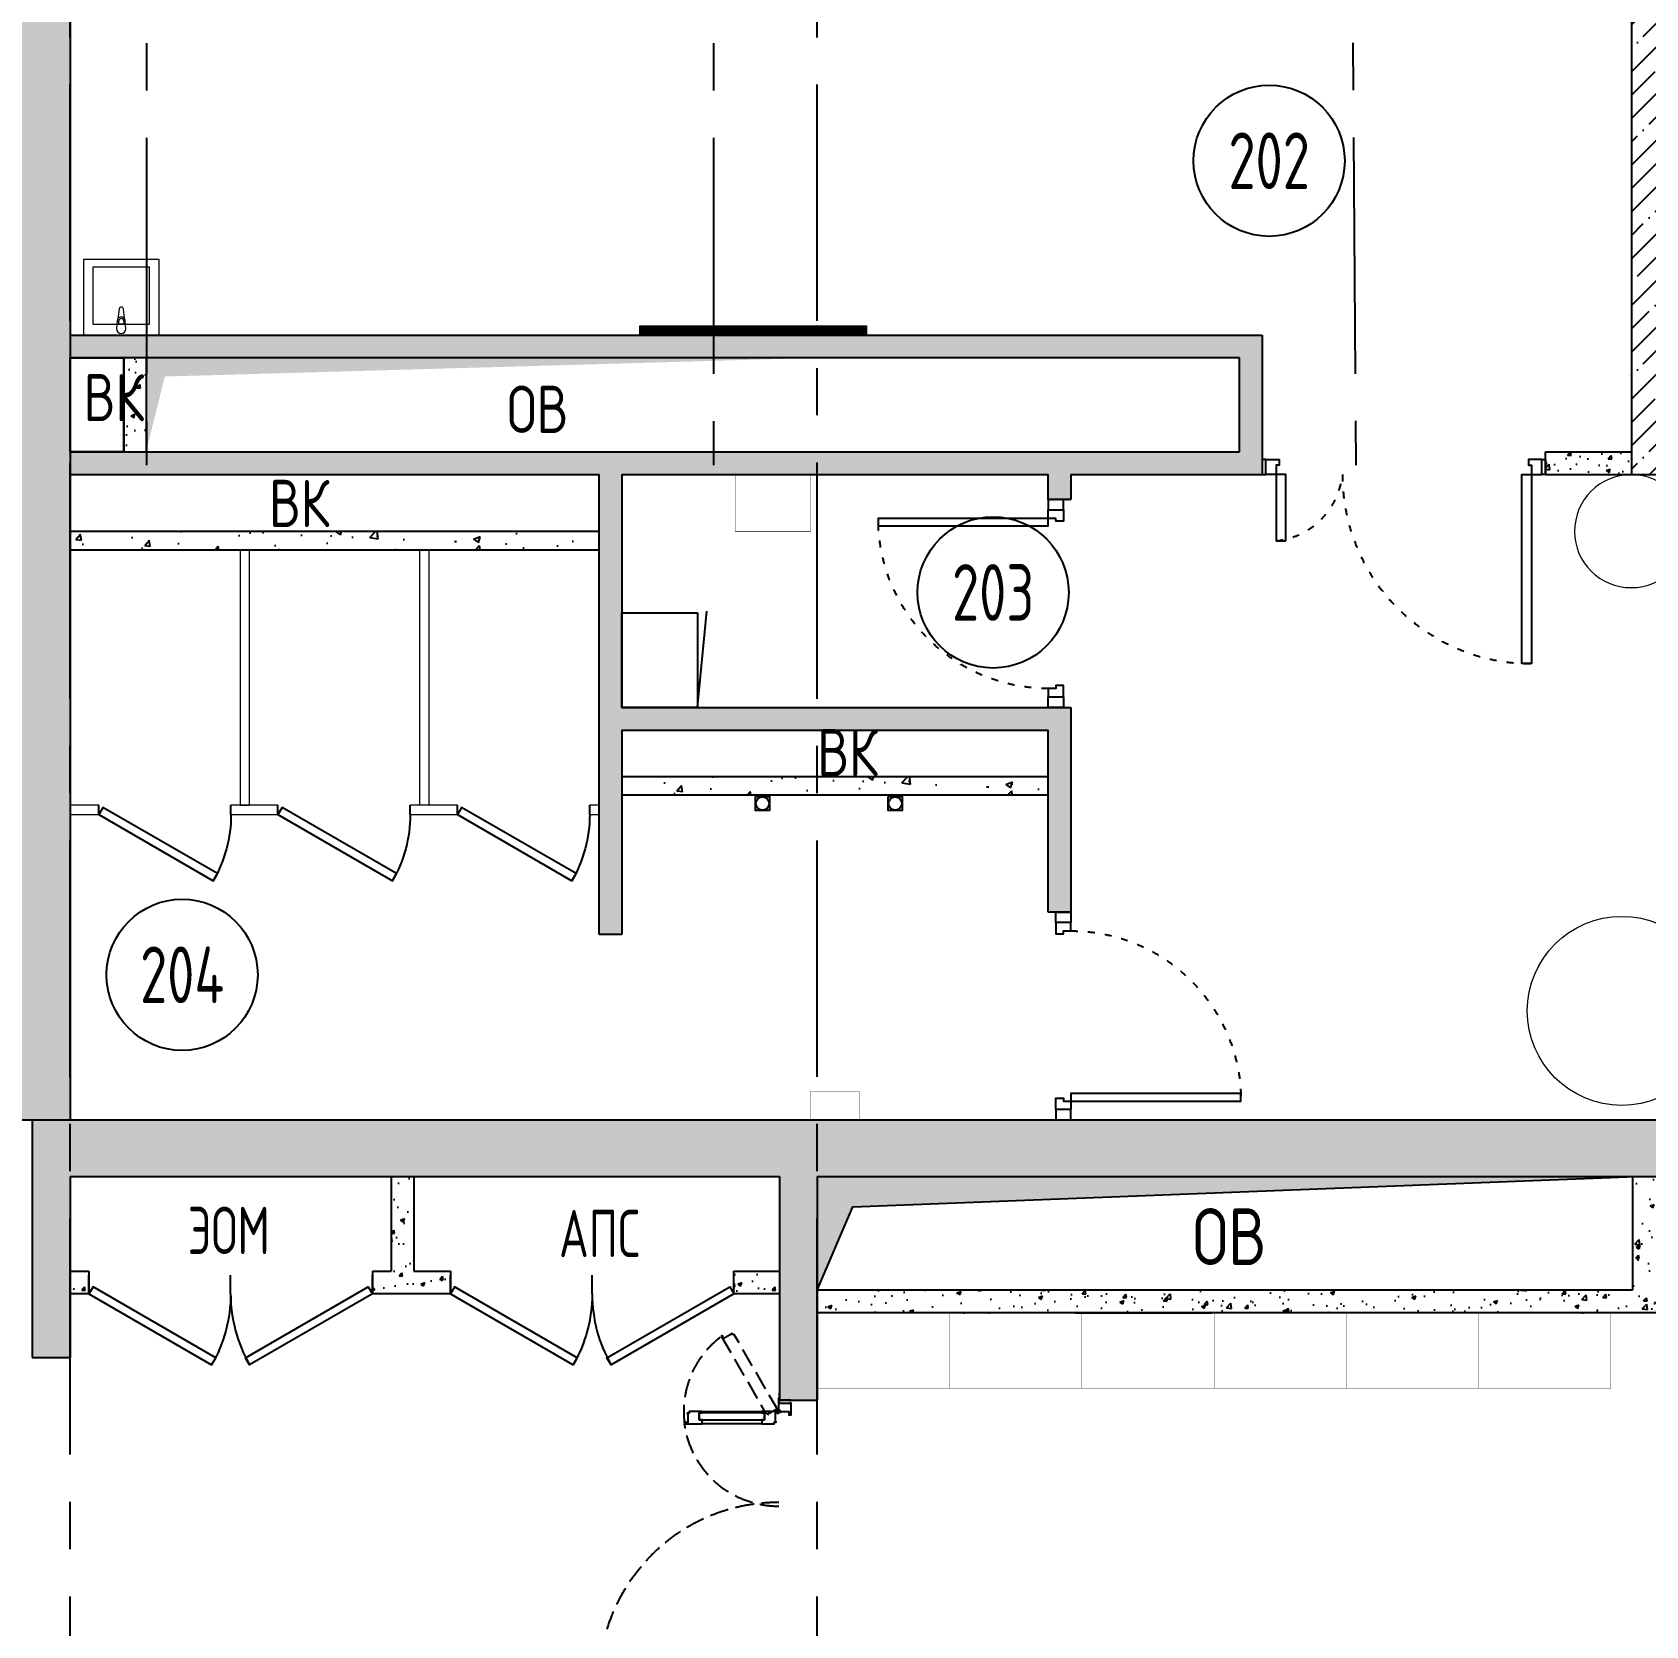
# Model space of a CAD drawing. Header units: millimetres. Extents: x -9318 to 9016603, y 0 to 838141.
# Drawn here: x 80797 to 89337, y 288896 to 297329 of the extents above; entities that cross this region are included whole.
import ezdxf
from ezdxf import colors
from ezdxf.entities.mleader import LeaderData, LeaderLine
from ezdxf.enums import TextEntityAlignment as Align
from ezdxf.math import Vec2, Vec3

# ---------------------------------------------------------------- set-up
doc = ezdxf.new("R2010")
doc.units = ezdxf.units.MM
for name, pattern in [('ACAD_ISO03W100', [30, 12, -18]), ('CENTER', [2, 1.25, -0.25, 0.25, -0.25]), ('ГОСТ 2.303 4', [7, 5, -2, 0])]:
    doc.linetypes.add(name, pattern=pattern)
for name, color, linetype, lineweight in [('АР_Номер помещения', 1, 'Continuous', 25), ('Сан.техника', 151, 'Continuous', 9), ('ТХ_мебель передв', 250, 'Continuous', 13)]:
    doc.layers.add(name, color=color, linetype=linetype, lineweight=lineweight)
doc.layers.add('ТХ_дозаторы', color=7, linetype='Continuous')
doc.layers.add('ТХ_обор_бытовое', color=14, linetype='Continuous')
doc.styles.add('ICOCPEUR', font='isocpeur.ttf')
doc.styles.add('ISOCPEUR', font='isocpeur.ttf', dxfattribs={"width": 0.7})
doc.linetypes.add('Ground1', pattern='A,12,[130,ltypeshp.shx,S=3,R=-150,X=0,Y=-2.598],3,[130,ltypeshp.shx,S=3,R=-150,X=0,Y=-2.598],3,[130,ltypeshp.shx,S=3,R=-150,X=0,Y=-2.598],0', length=18)
doc.linetypes.add('Ground2', pattern='A,12,[130,ltypeshp.shx,S=3,R=-210,X=0,Y=-2.598],3,[130,ltypeshp.shx,S=3,R=-210,X=0,Y=-2.598],3,[130,ltypeshp.shx,S=3,R=-210,X=0,Y=-2.598],0', length=18)
pattern_1 = [(50, (140697.8, 216407.27), (215.17805, -18.82564), [22.5, -247.5]), (355, (140697.8, 216407.27), (-41.6254, 225.65764), [18, -198]), (100.45144, (140715.72, 216405.7), (173.55265, 206.832), [19.12206, -210.34263]), (46.1842, (140697.8, 216467.27), (320.1724, -49.6558), [33.75, -371.25]), (96.63564, (140724.47, 216463.14), (280.3986, 292.2356), [28.6831, -315.5141]), (351.18416, (140697.8, 216467.27), (280.3986, 292.2356), [27, -297]), (21, (140727.8, 216452.27), (179.0721, -120.78567), [22.5, -247.5]), (326, (140727.8, 216452.27), (72.9946, 217.545), [18, -198]), (71.45144, (140742.72, 216442.2), (252.0667, 96.75935), [19.12206, -210.34263]), (37.5, (140697.79, 216407.274), (3.647957, 99.868156), [0, -195.6, 0, -201, 0, -198.75]), (7.5, (140697.79, 216407.27), (78.92086, 118.32351), [0, -114.6, 0, -191.1, 0, -75.75]), (327.5, (140630.89, 216407.274), (160.14673, -6.76646), [0, -75, 0, -234, 0, -310.5]), (317.5, (140600.9, 216407.27), (174.95585, 30.0315), [0, -97.5, 0, -155.4, 0, -220.5])]

# ---------------------------------------------------------------- blocks, each defined once
blk = doc.blocks.new('*U954')
at = {"color": 8}
for p, q in [((-700, 0), (-700, 50)), ((0, 0), (0, 50))]:
    blk.add_line(p, q, dxfattribs=at)
blk.add_lwpolyline([(0, 0), (-606.2, -350), (-628.1, -312.1), (-21.9, 37.9)], close=True, dxfattribs=at)
blk.add_arc((0, 0), 700, 180, 210, dxfattribs=at)
blk = doc.blocks.new('*U955')
at = {"color": 8}
for p, q in [((-700, 0), (-700, 50)), ((0, 0), (0, 50))]:
    blk.add_line(p, q, dxfattribs=at)
blk.add_lwpolyline([(0, 0), (-606.2, -350), (-628.1, -312.1), (-21.9, 37.9)], close=True, dxfattribs=at)
blk.add_arc((0, 0), 700, 180, 210, dxfattribs=at)
blk = doc.blocks.new('*U944')
at = {"color": 8}
for p, q in [((-700, 0), (-700, 50)), ((0, 0), (0, 50))]:
    blk.add_line(p, q, dxfattribs=at)
blk.add_lwpolyline([(0, 0), (-606.2, -350), (-628.1, -312.1), (-21.9, 37.9)], close=True, dxfattribs=at)
blk.add_arc((0, 0), 700, 180, 210, dxfattribs=at)
blk = doc.blocks.new('*U945')
at = {"color": 8}
for points in [[(-55, -80), (-55, 0), (-115, 0), (-115, -40), (-100, -40), (-100, -80), (-55, -80)], [(0, 0), (0, -80), (-55, -80), (-55, 0), (0, 0)], [(-1100, 0), (-1100, -80), (-1045, -80), (-1045, 0), (-1100, 0)], [(-1045, -80), (-1045, 0), (-985, 0), (-985, -40), (-1000, -40), (-1000, -80), (-1045, -80)]]:
    blk.add_lwpolyline(points, dxfattribs=at)
blk.add_lwpolyline([(-100, -80), (-100, -980), (-140, -980), (-140, -80)], close=True, dxfattribs=at)
at = {"color": 8, "linetype": 'ACAD_ISO03W100', "ltscale": 3}
blk.add_arc((-100, -80), 900, 180, 270, dxfattribs=at)
blk = doc.blocks.new('*U946')
at = {"color": 8}
blk.add_lwpolyline([(100, 80), (100, 980), (140, 980), (140, 80)], close=True, dxfattribs=at)
for points in [[(0, 0), (0, 80), (55, 80), (55, 0), (0, 0)], [(55, 80), (55, 0), (115, 0), (115, 40), (100, 40), (100, 80), (55, 80)], [(1045, 80), (1045, 0), (985, 0), (985, 40), (1000, 40), (1000, 80), (1045, 80)], [(1100, 0), (1100, 80), (1045, 80), (1045, 0), (1100, 0)]]:
    blk.add_lwpolyline(points, dxfattribs=at)
at = {"color": 8, "linetype": 'ACAD_ISO03W100', "ltscale": 3}
blk.add_arc((100, 80), 900, 0, 90, dxfattribs=at)
blk = doc.blocks.new('Полуторная_на лестницу')
at = {"color": 8}
for points in [[(75, 80), (75, 1080), (124.9, 1080), (124.9, 80)], [(1375.1, 430), (1375.1, 80), (1425, 80), (1425, 430)]]:
    blk.add_lwpolyline(points, close=True, dxfattribs=at)
for points in [[(0, 0), (0, 80), (20, 80), (20, 0), (0, 0)], [(20, 80), (20, 0), (90, 0), (90, 30), (75, 30), (75, 80), (20, 80)], [(1480, 80), (1480, 0), (1410, 0), (1410, 30), (1425, 30), (1425, 80), (1480, 80)], [(1500, 0), (1500, 80), (1480, 80), (1480, 0), (1500, 0)]]:
    blk.add_lwpolyline(points, dxfattribs=at)
at = {"color": 8, "linetype": 'ACAD_ISO03W100', "ltscale": 3}
for centre, radius, start, end in [((75, 80), 1000, 0, 90), ((1465.4, 39.6), 392.5, 95.90754, 174.09246)]:
    blk.add_arc(centre, radius, start, end, dxfattribs=at)
blk = doc.blocks.new('_DotSmall')
at = {"color": 8, "linetype": 'ByBlock', "const_width": 0.5}
blk.add_lwpolyline([(-0.0625, 0, 1), (0.0625, 0, 1)], format="xyb", close=True, dxfattribs=at)
blk = doc.blocks.new('*U1163')
at = {"layer": 'АР_Номер помещения', "color": 8}
blk.add_circle((-13358.7, 4927.5), 400, dxfattribs=at)
at = {"color": 8, "style": 'ISOCPEUR', "width": 0.7, "flags": 1}
blk.add_attdef('КАТЕГОРИЯ', (-499.2, -2092.2), '', height=250, dxfattribs=at)
at = {"layer": 'АР_Номер помещения', "color": 8, "style": 'ISOCPEUR', "width": 0.7}
blk.add_attdef('НОМЕР_ПОМЕЩЕНИЯ', text='', height=300, dxfattribs=at).set_placement((-13358.7, 4927.5), align=Align.MIDDLE_CENTER)
blk = doc.blocks.new('*U1138')
at = {"layer": 'АР_Номер помещения', "color": 8}
blk.add_circle((-21690, 2103.7), 400, dxfattribs=at)
at = {"color": 8, "style": 'ISOCPEUR', "width": 0.7, "flags": 1}
blk.add_attdef('КАТЕГОРИЯ', (-499.2, -2092.2), '', height=250, dxfattribs=at)
at = {"layer": 'АР_Номер помещения', "color": 8, "style": 'ISOCPEUR', "width": 0.7}
blk.add_attdef('НОМЕР_ПОМЕЩЕНИЯ', text='', height=300, dxfattribs=at).set_placement((-21690, 2103.7), align=Align.MIDDLE_CENTER)
blk = doc.blocks.new('*U1139')
at = {"layer": 'АР_Номер помещения', "color": 8}
blk.add_circle((-24393.5, 229.8), 400, dxfattribs=at)
at = {"color": 8, "style": 'ISOCPEUR', "width": 0.7, "flags": 1}
blk.add_attdef('КАТЕГОРИЯ', (-499.2, -2092.2), '', height=250, dxfattribs=at)
at = {"layer": 'АР_Номер помещения', "color": 8, "style": 'ISOCPEUR', "width": 0.7}
blk.add_attdef('НОМЕР_ПОМЕЩЕНИЯ', text='', height=300, dxfattribs=at).set_placement((-24393.5, 229.8), align=Align.MIDDLE_CENTER)
blk = doc.blocks.new('*U1171')
at = {"color": 8}
for p, q in [((-750, 0), (-750, 100)), ((0, 0), (0, 100))]:
    blk.add_line(p, q, dxfattribs=at)
blk.add_lwpolyline([(0, 0), (-649.5, -375), (-671.4, -337.1), (-21.9, 37.9)], close=True, dxfattribs=at)
blk.add_arc((0, 0), 750, 180, 210, dxfattribs=at)
blk = doc.blocks.new('*U1172')
at = {"color": 8}
for p, q in [((-750, 0), (-750, 100)), ((0, 0), (0, 100))]:
    blk.add_line(p, q, dxfattribs=at)
blk.add_lwpolyline([(0, 0), (-649.5, -375), (-671.4, -337.1), (-21.9, 37.9)], close=True, dxfattribs=at)
blk.add_arc((0, 0), 750, 180, 210, dxfattribs=at)
blk = doc.blocks.new('*U710')
at = {"color": 8}
for p, q in [((-96, -61), (-860.9, -61)), ((-863, -125), (-94, -125)), ((-94, -1425), (-409.9, -1425)), ((-411.9, -1489), (-96, -1489))]:
    blk.add_line(p, q, dxfattribs=at)
at = {"color": 8, "linetype": 'ГОСТ 2.303 4', "ltscale": 20}
for points in [[(-65.8, -90.1), (-60.3, -84.4), (-53.1, -91.4), (-52, -90.3), (-54.2, -88.1), (-17.3, -50.4), (-10.9, -56.7), (-15.2, -61.2), (-9.5, -66.7), (-4, -61), (-683.5, 601.4), (-689.1, 595.7), (-683.4, 590.2), (-679, 594.6), (-672.5, 588.3), (-709.3, 550.5), (-711.5, 552.7), (-712.6, 551.5), (-705.5, 544.5), (-711, 538.8)], [(-241, -1899.4), (-247.9, -1895.5), (-252.9, -1904.1), (-254.2, -1903.3), (-252.7, -1900.7), (-298.4, -1874.3), (-302.9, -1882.1), (-297.5, -1885.3), (-301.5, -1892.2), (-308.4, -1888.2), (-71.4, -1477.7), (-64.5, -1481.7), (-59.5, -1473.1), (-58.1, -1473.9), (-59.6, -1476.5), (-14, -1502.9), (-9.4, -1495), (-14.9, -1491.9), (-10.9, -1485), (-4, -1489)]]:
    blk.add_lwpolyline(points, close=True, dxfattribs=at)
at = {"color": 8}
for points in [[(60, -12), (60, -80), (52, -80), (52, -63), (5.6, -63), (5.6, -66), (4, -66), (4, -56), (-4, -56), (-4, 12), (0, 12), (0, 4), (-2.5, 4), (-2.4, -17), (56.2, -17), (56.2, -12)], [(-953, -69), (-953, -61), (-860.9, -61), (-860.9, -68.1), (-876.9, -68.1), (-876.9, -104), (-863, -104), (-863, -125), (-929, -125), (-929, -117.1), (-939, -117), (-939, -115.5), (-935.9, -115.5), (-935.9, -62.7), (-945, -62.7), (-945, -69)], [(-80, -104), (-876.9, -104), (-876.9, -68.1), (-80, -68.1)], [(-4, -69), (-4, -61), (-96, -61), (-96, -68.1), (-80, -68.1), (-80, -104), (-94, -104), (-94, -125), (-27.9, -125), (-27.9, -117.1), (-17.9, -117), (-17.9, -115.5), (-21, -115.5), (-21, -62.7), (-11.9, -62.7), (-11.9, -69)], [(-501.9, -1432.9), (-501.9, -1425), (-409.9, -1425), (-409.9, -1446), (-425.9, -1446), (-425.9, -1481.9), (-411.9, -1481.9), (-411.9, -1489), (-478, -1489), (-478, -1481), (-487.9, -1481), (-487.9, -1479.4), (-484.9, -1479.4), (-484.9, -1426.7), (-494, -1426.7), (-494, -1432.9)], [(-425.9, -1446), (-80, -1446), (-80, -1481.9), (-425.9, -1481.9)], [(-4, -1481), (-4, -1489), (-96, -1489), (-96, -1481.9), (-80, -1481.9), (-80, -1446), (-94, -1446), (-94, -1425), (-27.9, -1425), (-27.9, -1432.9), (-17.9, -1433), (-17.9, -1434.5), (-21, -1434.5), (-21, -1487.3), (-11.9, -1487.3), (-11.9, -1481)], [(60, -1538), (60, -1470), (52, -1470), (52, -1487), (5.6, -1487), (5.6, -1484), (4, -1484), (4, -1494), (-4, -1494), (-4, -1562), (0, -1562), (0, -1554), (-2.5, -1554), (-2.4, -1533), (56.2, -1533), (56.2, -1538)]]:
    blk.add_lwpolyline(points, close=True, dxfattribs=at)
at = {"color": 8, "linetype": 'Ground2'}
blk.add_lwpolyline([(0, 38.9), (0, 0), (60, 0)], dxfattribs=at)
at = {"color": 8, "linetype": 'Ground1'}
blk.add_lwpolyline([(60, -1550), (0, -1550), (0, -1588.9)], dxfattribs=at)
at = {"color": 8, "linetype": 'ГОСТ 2.303 4', "ltscale": 20}
for centre, radius, start, end in [((-4, -61), 949, 135.72975, 180.1036), ((-4, -61), 949, 180, 270), ((-4, -1489), 502, 90, 172.67471), ((-4, -1489), 501.1, 172.67471, 232.66071)]:
    blk.add_arc(centre, radius, start, end, dxfattribs=at)
blk = doc.blocks.new('*U789')
at = {"color": 8}
for p, q in [((-750, 0), (-750, 100)), ((0, 0), (0, 100))]:
    blk.add_line(p, q, dxfattribs=at)
blk.add_lwpolyline([(0, 0), (-649.5, -375), (-671.4, -337.1), (-21.9, 37.9)], close=True, dxfattribs=at)
blk.add_arc((0, 0), 750, 180, 210, dxfattribs=at)
blk = doc.blocks.new('*U775')
at = {"color": 8}
for p, q in [((-750, 0), (-750, 100)), ((0, 0), (0, 100))]:
    blk.add_line(p, q, dxfattribs=at)
blk.add_lwpolyline([(0, 0), (-649.5, -375), (-671.4, -337.1), (-21.9, 37.9)], close=True, dxfattribs=at)
blk.add_arc((0, 0), 750, 180, 210, dxfattribs=at)
blk = doc.blocks.new('A$C3da1b1ea')
at = {"color": 8, "lineweight": 0}
blk.add_lwpolyline([(0, 0), (50, 0), (50, -1200), (0, -1200), (0, 0)], dxfattribs=at)
blk = doc.blocks.new('У101')
at = {"layer": 'ТХ_мебель передв', "color": 8, "const_width": 2}
blk.add_lwpolyline([(341447.9, -227857.8), (342147.9, -227857.8), (342147.9, -228257.8), (341447.9, -228257.8)], close=True, dxfattribs=at)
blk = doc.blocks.new('Шкаф для ПУИ 500х400')
at = {"color": 8}
blk.add_line((400, 0), (450, -510), dxfattribs=at)
blk.add_lwpolyline([(400, -500), (400, 0), (0, 0), (0, -500)], close=True, dxfattribs=at)
blk = doc.blocks.new('У226')
at = {"color": 8, "ltscale": 0.1, "const_width": 2}
blk.add_lwpolyline([(291837.1, -218416.9), (292137.1, -218416.9), (292137.1, -218816.9), (291837.1, -218816.9)], close=True, dxfattribs=at)
blk = doc.blocks.new('У007')
at = {"layer": 'Сан.техника', "color": 8, "linetype": 'Continuous', "lineweight": 5}
for p, q in [((-172842.5, 78997.2), (-172846.5, 78955.2)), ((-172842.5, 78997.2), (-172846.5, 78955.2)), ((-172832.6, 79059.6), (-172839.2, 79006.7)), ((-172832.6, 79059.6), (-172839.2, 79006.7)), ((-172835.1, 78980.1), (-172835.1, 78995)), ((-172835.1, 78980.1), (-172835.1, 78995)), ((-172803.7, 79006.7), (-172810.4, 79059.6)), ((-172803.7, 79006.7), (-172810.4, 79059.6)), ((-172807.9, 78995), (-172807.9, 78980.1)), ((-172807.9, 78995), (-172807.9, 78980.1)), ((-172796.5, 78955.2), (-172800.5, 78997.2)), ((-172796.5, 78955.2), (-172800.5, 78997.2)), ((-172807.9, 78980.1), (-172835.1, 78980.1)), ((-172807.9, 78980.1), (-172835.1, 78980.1))]:
    blk.add_line(p, q, dxfattribs=at)
for points in [[(-172621.5, 78921.1), (-172621.5, 79321.1), (-173021.5, 79321.1), (-173021.5, 78921.1)], [(-172671.5, 78980.1), (-172671.5, 79280.2), (-172971.5, 79280.2), (-172971.5, 78980.1)], [(-172671.5, 78980.1), (-172671.5, 79280.2), (-172971.5, 79280.2), (-172971.5, 78980.1)]]:
    blk.add_lwpolyline(points, close=True, dxfattribs=at)
for centre, radius, start, end in [((-172821.5, 78995.3), 21.1, 147.22867, 174.83008), ((-172821.5, 78995.3), 21.1, 147.22867, 174.83008), ((-172821.5, 78995.3), 21.1, 32.77072, 147.22867), ((-172821.5, 78995.3), 21.1, 32.77072, 147.22867), ((-172821.5, 78995), 13.6, 359.99969, 179.99969), ((-172821.5, 78995), 13.6, 359.99969, 179.99969), ((-172821.5, 79058.2), 11.2, 7.13862, 172.86077), ((-172821.5, 79058.2), 11.2, 7.13862, 172.86077), ((-172821.5, 78995.3), 21.1, 5.1693, 32.77072), ((-172821.5, 78995.3), 21.1, 5.1693, 32.77072), ((-172821.5, 78955.2), 25, 179.99969, 359.99969), ((-172821.5, 78955.2), 25, 179.99969, 359.99969)]:
    blk.add_arc(centre, radius, start, end, dxfattribs=at)
blk = doc.blocks.new('У012')
at = {"layer": 'ТХ_мебель передв', "color": 8}
blk.add_open_spline([(-181454, 44963.5, -0.6), (-181454, 44799.5, -0.6), (-181586.3, 44667.2, -0.6), (-181750.4, 44667.2, -0.6), (-181919.7, 44667.2, -0.6), (-182052, 44799.5, -0.6), (-182052, 44963.5, -0.6), (-182052, 45132.9, -0.6), (-181919.7, 45265.2, -0.6), (-181750.4, 45265.2, -0.6), (-181586.3, 45265.2, -0.6), (-181454, 45132.9, -0.6), (-181454, 44963.5, -0.6)], degree=3, knots=[0, 0, 0, 0, 1, 1, 1, 2, 2, 2, 3, 3, 3, 4, 4, 4, 4], dxfattribs=at)
blk = doc.blocks.new('У240')
at = {"layer": 'ТХ_обор_бытовое', "color": 8, "lineweight": 0, "ltscale": 100, "transparency": 33554687, "const_width": 2}
blk.add_lwpolyline([(259065, 2931.5), (259065, 3191.5), (259215, 3191.5), (259215, 2931.5)], close=True, dxfattribs=at)
blk = doc.blocks.new('A$C500e89c7')
at = {"color": 8, "ltscale": 100}
blk.add_circle((-36.5, 37.3), 35.3, dxfattribs=at)
at = {"layer": 'ТХ_дозаторы', "color": 8, "ltscale": 100}
blk.add_lwpolyline([(-73, 74.7), (0, 74.7), (0, 0), (-73, 0)], close=True, dxfattribs=at)
blk = doc.blocks.new('У014')
at = {"layer": 'ТХ_мебель передв', "color": 8}
blk.add_circle((-169652.2, 43208.2, -0.6), 500, dxfattribs=at)

msp = doc.modelspace()

# ---------------------------------------------------------------- hatches: boundary and pattern name
at = {"ltscale": 100}
h = msp.add_hatch(dxfattribs=at)
h.set_pattern_fill('ANSI35', color=256, scale=700)
h.set_pattern_definition([(45, (-887755.71, 381612.85), (-123.743687, 123.743687), []), (45, (-887631.97, 381612.85), (-123.743687, 123.743687), [218.75, -43.75, 0, -43.75])])
h.paths.add_polyline_path([(115197.1, 303057.96), (80697.1, 303057.96), (80697.1, 299092.96), (80697.1, 298892.96), (80697.1, 291572.96), (80797.1, 291572.96), (80797.1, 290315.44), (80997.1, 290315.44), (80997.1, 291272.96), (84752.1, 291272.96), (84752.1, 290090.44), (84952.1, 290090.44), (84952.1, 291272.96), (91952.1, 291272.96), (91952.1, 291572.96), (80997.1, 291572.96), (80997.1, 302757.96), (115197.1, 302757.96)])
h = msp.add_hatch(dxfattribs=at)
h.set_pattern_fill('ANSI35', color=256, scale=700)
h.set_pattern_definition([(45, (-884940.71, 393547.5), (-123.743687, 123.743687), []), (45, (-884816.97, 393547.5), (-123.743687, 123.743687), [218.75, -43.75, 0, -43.75])])
h.paths.add_polyline_path([(89562.1, 302757.96), (89262.1, 302757.96), (89262.1, 294987.6), (89562.1, 294987.6)])
h = msp.add_hatch(dxfattribs=at)
h.set_pattern_fill('AR-CONC', color=256, scale=30)
h.set_pattern_definition(pattern_1)
h.paths.add_polyline_path([(87306.64, 295725.74), (81402.03, 295725.74), (81402.03, 295606.82), (87186.64, 295606.28), (87186.64, 295107.06), (87306.64, 295107.6)])
h.paths.add_polyline_path([(81402.03, 295724.24), (80997.1, 295724.24), (80997.1, 295607.74), (81402.03, 295607.74)])
h = msp.add_hatch(dxfattribs=at)
h.set_pattern_fill('AR-CONC', color=256, scale=30)
h.set_pattern_definition([(50, (132132.8, 216407.27), (215.17805, -18.82564), [22.5, -247.5]), (355, (132132.8, 216407.27), (-41.6254, 225.65764), [18, -198]), (100.45144, (132150.72, 216405.7), (173.55265, 206.832), [19.12206, -210.34263]), (46.1842, (132132.8, 216467.27), (320.1724, -49.6558), [33.75, -371.25]), (96.63564, (132159.47, 216463.14), (280.3986, 292.2356), [28.6831, -315.5141]), (351.18416, (132132.8, 216467.27), (280.3986, 292.2356), [27, -297]), (21, (132162.8, 216452.27), (179.0721, -120.78567), [22.5, -247.5]), (326, (132162.8, 216452.27), (72.9946, 217.545), [18, -198]), (71.45144, (132177.72, 216442.2), (252.0667, 96.75935), [19.12206, -210.34263]), (37.5, (132132.79, 216407.274), (3.647957, 99.868156), [0, -195.6, 0, -201, 0, -198.75]), (7.5, (132132.79, 216407.27), (78.92086, 118.32351), [0, -114.6, 0, -191.1, 0, -75.75]), (327.5, (132065.89, 216407.274), (160.14673, -6.76646), [0, -75, 0, -234, 0, -310.5]), (317.5, (132035.9, 216407.27), (174.95585, 30.0315), [0, -97.5, 0, -155.4, 0, -220.5])])
h.paths.add_polyline_path([(81402.03, 295605.72), (81282.03, 295605.72), (81282.03, 295107.58), (81402.03, 295107.58)])
msp.add_hatch(color=256).paths.add_polyline_path([(81398.89, 295106.82), (81498.89, 295506.82), (84998.89, 295606.82), (81398.89, 295606.82)])
h = msp.add_hatch(dxfattribs=at)
h.set_pattern_fill('AR-CONC', color=256, scale=30)
h.set_pattern_definition(pattern_1)
h.paths.add_polyline_path([(86294.39, 293755.99), (83917.42, 293755.99), (83917.42, 294987.6), (86174.51, 294987.6), (86174.82, 294847.13), (86294.82, 294847.42), (86294.51, 294987.6), (87306.57, 294987.6), (87306.7, 295107.6), (81149.83, 295107.67), (80997.1, 295107.67), (80997.1, 294987.72), (83797.42, 294987.6), (83797.42, 292553.69), (83912.56, 292553.69), (83917.42, 292558.55), (83917.42, 293635.99), (86174.43, 293635.99), (86174.82, 292672.93), (86294.82, 292672.98)])
h = msp.add_hatch(dxfattribs=at)
h.set_pattern_fill('AR-CONC', color=256, scale=30)
h.set_pattern_definition(pattern_1)
h.paths.add_polyline_path([(89262.1, 295107.6), (88806.63, 295107.6), (88806.64, 294987.6), (89262.1, 294987.6)])
h = msp.add_hatch(dxfattribs=at)
h.set_pattern_fill('AR-CONC', color=256, scale=2)
h.set_pattern_definition([(50, (-399102.3, 124239.42), (364.36934, -31.87817), [38.1, -419.1]), (355, (-399102.3, 124239.4), (-70.48684, 382.1137), [30.48, -335.28117]), (100.451445, (-399071.94, 124236.76), (293.8825, 350.2355), [32.38002, -356.1805]), (46.1842, (-399102.3, 124341), (542.1581, -84.08466), [57.15, -628.65]), (96.63556, (-399057.1, 124334), (474.80827, 494.85225), [48.57005, -534.2712]), (351.18415, (-399102.3, 124341), (474.80827, 494.85225), [45.71993, -502.91946]), (21, (-399051.5, 124315.62), (303.22878, -204.5304), [38.1, -419.1]), (326, (-399051.5, 124315.6), (123.60406, 368.37593), [30.48, -335.28]), (71.451445, (-399026.23, 124298.57), (426.83284, 163.84554), [32.38002, -356.17988]), (37.5, (-399102.3, 124239.42), (6.177207, 169.110078), [0, -331.216, 0, -340.36, 0, -336.55]), (7.5, (-399102.3, 124239.42), (133.639325, 200.36115), [0, -194.056, 0, -323.596, 0, -128.27]), (327.5, (-399215.59, 124239.42), (271.18119, -11.457488), [0, -127, 0, -396.24, 0, -525.78]), (317.5, (-399266.39, 124239.42), (296.25836, 50.85298), [0, -165.1, 0, -263.144, 0, -373.38])])
h.paths.add_polyline_path([(83797.42, 294689), (80997.1, 294688.75), (80997.09, 294588.75), (83797.42, 294589)])
h = msp.add_hatch(dxfattribs=at)
h.set_pattern_fill('AR-CONC', color=256, scale=2)
h.set_pattern_definition([(50, (-396285.35, 122941.27), (364.36934, -31.87817), [38.1, -419.1]), (355, (-396285.35, 122941.27), (-70.48684, 382.1137), [30.48, -335.28117]), (100.451445, (-396254.98, 122938.62), (293.8825, 350.2355), [32.38002, -356.1805]), (46.1842, (-396285.35, 123042.87), (542.1581, -84.08466), [57.15, -628.65]), (96.63556, (-396240.17, 123035.87), (474.80827, 494.85225), [48.57005, -534.2712]), (351.18415, (-396285.35, 123042.9), (474.80827, 494.85225), [45.71993, -502.91946]), (21, (-396234.55, 123017.47), (303.22878, -204.5304), [38.1, -419.1]), (326, (-396234.55, 123017.47), (123.60406, 368.37593), [30.48, -335.28]), (71.451445, (-396209.28, 123000.43), (426.83284, 163.84554), [32.38002, -356.17988]), (37.5, (-396285.35, 122941.27), (6.177207, 169.110078), [0, -331.216, 0, -340.36, 0, -336.55]), (7.5, (-396285.35, 122941.27), (133.639325, 200.36115), [0, -194.056, 0, -323.596, 0, -128.27]), (327.5, (-396398.63, 122941.27), (271.18119, -11.457488), [0, -127, 0, -396.24, 0, -525.78]), (317.5, (-396449.43, 122941.27), (296.25836, 50.85298), [0, -165.1, 0, -263.144, 0, -373.38])])
h.paths.add_polyline_path([(86174.53, 293390.85), (83917.42, 293390.61), (83917.41, 293290.61), (86174.57, 293290.85)])
h = msp.add_hatch(dxfattribs=at)
h.set_pattern_fill('AR-CONC', color=256, scale=30)
h.set_pattern_definition(pattern_1)
h.paths.add_polyline_path([(83010.47, 290771.75), (82817.1, 290771.75), (82817.1, 291272.96), (82697.1, 291272.96), (82697.1, 290771.75), (82597.21, 290771.75), (82596.99, 290651.75), (83010.23, 290651.75)])
h = msp.add_hatch(dxfattribs=at)
h.set_pattern_fill('AR-CONC', color=256, scale=30)
h.set_pattern_definition(pattern_1)
h.paths.add_polyline_path([(89387.1, 290671.75), (89387.1, 290771.75), (89387.1, 291272.96), (89267.1, 291272.96), (89267.1, 290671.75), (84952.15, 290671.75), (84952.1, 290551.75), (89757.1, 290551.75), (89757.1, 291272.96), (89637.1, 291272.96), (89637.1, 290671.75)])
msp.add_hatch(color=256, dxfattribs=at).paths.add_polyline_path([(89287.1, 291272.96), (84952.1, 291272.96), (84952.1, 290671.75), (85141.18, 291113.12)])
h = msp.add_hatch(dxfattribs=at)
h.set_pattern_fill('AR-CONC', color=256, scale=30)
h.set_pattern_definition(pattern_1)
h.paths.add_polyline_path([(81097.1, 290771.75), (80997.1, 290771.75), (80997.1, 290651.75), (81097.1, 290651.75)])
h = msp.add_hatch(dxfattribs=at)
h.set_pattern_fill('AR-CONC', color=256, scale=30)
h.set_pattern_definition([(50, (144352.8, 216407.27), (215.17805, -18.82564), [22.5, -247.5]), (355, (144352.8, 216407.27), (-41.6254, 225.65764), [18, -198]), (100.45144, (144370.72, 216405.7), (173.55265, 206.832), [19.12206, -210.34263]), (46.1842, (144352.8, 216467.27), (320.1724, -49.6558), [33.75, -371.25]), (96.63564, (144379.47, 216463.14), (280.3986, 292.2356), [28.6831, -315.5141]), (351.18416, (144352.8, 216467.27), (280.3986, 292.2356), [27, -297]), (21, (144382.8, 216452.27), (179.0721, -120.78567), [22.5, -247.5]), (326, (144382.8, 216452.27), (72.9946, 217.545), [18, -198]), (71.45144, (144397.72, 216442.2), (252.0667, 96.75935), [19.12206, -210.34263]), (37.5, (144352.79, 216407.274), (3.647957, 99.868156), [0, -195.6, 0, -201, 0, -198.75]), (7.5, (144352.79, 216407.27), (78.92086, 118.32351), [0, -114.6, 0, -191.1, 0, -75.75]), (327.5, (144285.89, 216407.274), (160.14673, -6.76646), [0, -75, 0, -234, 0, -310.5]), (317.5, (144255.9, 216407.27), (174.95585, 30.0315), [0, -97.5, 0, -155.4, 0, -220.5])])
h.paths.add_polyline_path([(84752.1, 290771.75), (84510.35, 290771.75), (84510.35, 290651.75), (84752.1, 290651.75)])

# ---------------------------------------------------------------- linework, layer by layer
at = {"linetype": 'CENTER', "ltscale": 1000}
for p, q in [((81402.03, 350770.43), (81402.03, 295038.08)), ((84402.03, 350770.43), (84402.03, 295038.08)), ((87402.03, 350770.43), (87802.03, 295038.08)), ((80997.1, 269801.69), (80997.1, 304109.16)), ((84952.1, 269801.69), (84952.1, 304109.16)), ((51268.34, 291572.96), (134865.51, 291572.96))]:
    msp.add_line(p, q, dxfattribs=at)
at = {"ltscale": 100}
for p, q in [((80997.1, 302757.96), (80997.1, 291572.96)), ((89262.1, 302757.96), (89262.1, 294987.6)), ((87306.64, 295725.74), (87306.64, 294987.6)), ((81282.03, 295107.6), (81282.03, 295605.74)), ((81402.03, 295107.6), (81402.03, 295605.74)), ((87186.64, 295107.6), (87186.64, 295605.74)), ((89262.1, 294987.6), (89562.1, 294987.6)), ((80697.1, 291572.96), (80797.1, 291572.96)), ((80797.1, 291572.96), (80797.1, 290315.44)), ((80997.1, 291572.96), (91952.1, 291572.96)), ((80997.1, 291272.96), (80997.1, 290315.44)), ((80997.1, 291272.96), (84752.1, 291272.96)), ((84752.1, 291272.96), (84752.1, 290090.44)), ((84952.1, 291272.96), (91952.1, 291272.96)), ((84952.1, 291272.96), (84952.1, 290090.44)), ((89267.1, 291272.96), (89267.1, 290671.75)), ((89267.1, 290671.75), (84952.1, 290671.75)), ((89757.1, 290551.75), (84952.1, 290551.75)), ((80797.1, 290315.44), (80997.1, 290315.44)), ((84752.1, 290090.44), (84952.1, 290090.44))]:
    msp.add_line(p, q, dxfattribs=at)
at = {"const_width": 50}
msp.add_lwpolyline([(85212.16, 295750.74), (84012.16, 295750.74)], dxfattribs=at)
at = {"ltscale": 100}
for points in [[(80997.1, 295725.74), (87306.64, 295725.74)], [(87186.64, 295605.74), (80997.1, 295605.74)], [(80997.1, 295107.6), (87186.64, 295107.6)], [(88806.64, 294987.6), (88806.62, 295107.6)], [(88806.62, 295107.6), (89262.1, 295107.6)], [(80997.1, 294987.6), (83797.42, 294987.6)], [(83797.42, 292553.69), (83797.42, 294987.6)], [(83917.42, 294987.66), (86174.51, 294987.66)], [(83917.42, 294987.6), (83917.42, 293755.99)], [(86174.82, 294855.99), (86174.51, 294987.6)], [(86294.51, 294987.6), (86294.82, 294856.28)], [(86294.51, 294987.6), (87306.64, 294987.6)], [(88806.64, 294987.6), (89262.1, 294987.6)], [(86294.82, 294856.28), (86174.82, 294855.99)], [(80997.1, 294688.75), (83797.42, 294688.75)], [(83797.42, 294588.75), (80997.1, 294588.75)], [(83917.42, 293755.99), (86294.38, 293755.99)], [(86294.38, 293755.99), (86294.82, 292672.98)], [(83917.42, 293635.99), (83917.42, 292553.69)], [(83917.42, 293635.99), (86174.43, 293635.99)], [(86174.82, 292672.93), (86174.43, 293635.99)], [(83917.42, 293390.61), (86174.53, 293390.85)], [(86174.57, 293290.85), (83917.42, 293290.61)], [(86294.82, 292672.98), (86174.82, 292672.93)], [(83917.42, 292553.69), (83797.42, 292553.69)], [(82697.1, 291272.96), (82697.1, 290771.75)], [(82817.1, 291272.96), (82817.1, 290771.75)], [(84952.1, 290671.75), (85141.18, 291113.12), (89287.1, 291272.96)], [(88227.28, 291272.91), (88947.29, 291272.91)], [(80997.1, 290771.75), (81097.1, 290771.75)], [(81097.1, 290771.75), (81097.1, 290651.75)], [(82597.1, 290771.75), (82697.1, 290771.75)], [(83010.35, 290771.75), (83010.35, 290651.75), (82597.1, 290651.75)], [(82597.1, 290771.75), (82597.1, 290651.75)], [(82817.1, 290771.75), (83010.35, 290771.75)], [(84510.35, 290771.75), (84752.1, 290771.75)], [(84752.1, 290651.75), (84510.35, 290651.75), (84510.35, 290771.75)], [(81097.1, 290651.75), (80997.1, 290651.75)], [(86319.42, 290551.74), (87039.43, 290551.74)]]:
    msp.add_lwpolyline(points, dxfattribs=at)
msp.add_lwpolyline([(81282.03, 295107.6), (80997.1, 295107.6), (80997.1, 295605.74), (81282.03, 295605.74)], close=True, dxfattribs=at)
at = {"lineweight": 0}
for points in [[(81947.1, 294588.75), (81897.1, 294588.75), (81897.1, 293238.75), (81947.1, 293238.75)], [(81148.9, 293188.75), (81148.9, 293238.75), (80997.1, 293238.75), (80997.1, 293188.75)], [(82097.42, 293188.75), (82097.42, 293238.75), (81848.9, 293238.75), (81848.9, 293188.75)], [(83047.42, 293188.75), (83047.42, 293238.75), (82797.42, 293238.75), (82797.42, 293188.75)], [(83797.42, 293188.75), (83797.42, 293238.75), (83747.42, 293238.75), (83747.42, 293188.75)]]:
    msp.add_lwpolyline(points, close=True, dxfattribs=at)
msp.add_lwpolyline([(82897.42, 293238.75), (82897.42, 294588.75), (82847.42, 294588.75), (82847.42, 293238.75)], dxfattribs=at)

# ---------------------------------------------------------------- block references
ref = msp.add_blockref('*U1163', (100702.52, 291720.99))
ref.add_attrib('НОМЕР_ПОМЕЩЕНИЯ', '202', dxfattribs={"layer": 'АР_Номер помещения', "color": 8, "height": 300, "style": 'ISOCPEUR', "width": 0.7}).set_placement((87343.84, 296648.45), align=Align.MIDDLE_CENTER)
for name, p in [('У007', (254089.64, 216804.63)), ('У012', (271012.45, 249722.45, 0.56)), ('У014', (258862.45, 248941.66, 0.56)), ('*U1171', (82597.1, 290651.75)), ('*U789', (84510.35, 290651.75)), ('У101', (-256495.81, 518409.57)), ('У101', (-255795.81, 518409.57)), ('У101', (-255095.81, 518409.57)), ('У101', (-254395.81, 518409.57)), ('У101', (-253695.81, 518409.57)), ('У101', (-252995.81, 518409.57))]:
    msp.add_blockref(name, p)
at = {"lineweight": 0, "rotation": 89.99999999999999}
msp.add_blockref('A$C3da1b1ea', (84012.16, 295725.74), dxfattribs=at)
for name, p, rotation in [('Полуторная_на лестницу', (88806.64, 295067.6), 180), ('У226', (303334.28, 586824.67), 270), ('У240', (88106.53, 32508.01), 90)]:
    msp.add_blockref(name, p, dxfattribs=dict(rotation=rotation))
at = {"xscale": -1}
for name, p, rotation in [('*U946', (86254.82, 294855.99), 90), ('Шкаф для ПУИ 500х400', (83917.42, 293755.94), 180), ('*U945', (86214.82, 291572.96), 90), ('*U710', (84752.1, 288540.44), 180)]:
    msp.add_blockref(name, p, dxfattribs=dict(at, rotation=rotation))
ref = msp.add_blockref('*U1138', (107572.85, 292260.5))
ref.add_attrib('НОМЕР_ПОМЕЩЕНИЯ', '203', dxfattribs={"layer": 'АР_Номер помещения', "color": 8, "height": 300, "style": 'ISOCPEUR', "width": 0.7}).set_placement((85882.86, 294364.19), align=Align.MIDDLE_CENTER)
at = {"ltscale": 100}
for p in [(84698.72, 293210.11), (85400.88, 293210.11)]:
    msp.add_blockref('A$C500e89c7', p, dxfattribs=at)
at = {"lineweight": 30, "xscale": -1}
for name, p in [('*U944', (81148.9, 293188.75)), ('*U955', (82097.42, 293188.75)), ('*U954', (83047.42, 293188.75))]:
    msp.add_blockref(name, p, dxfattribs=at)
ref = msp.add_blockref('*U1139', (105983.81, 292110.96))
ref.add_attrib('НОМЕР_ПОМЕЩЕНИЯ', '204', dxfattribs={"layer": 'АР_Номер помещения', "color": 8, "height": 300, "style": 'ISOCPEUR', "width": 0.7}).set_placement((81590.29, 292340.77), align=Align.MIDDLE_CENTER)
at = {"xscale": -1}
for name, p in [('*U1172', (81097.1, 290651.75)), ('*U775', (83010.35, 290651.75))]:
    msp.add_blockref(name, p, dxfattribs=at)

# ---------------------------------------------------------------- texts
at = {"ltscale": 100, "attachment_point": 5, "line_spacing_factor": 0.7, "style": 'ICOCPEUR'}
for s, insert, char_height in [('\\A1;{\\W0.8;ВК}', (81228.87, 295395.37), 250), ('\\A1;{\\W0.8;ОВ}', (83471.67, 295333.35), 250), ('\\A1;{\\W0.8;ВК}', (82210.09, 294835.16), 250), ('\\A1;{\\W0.8;ВК}', (85112.57, 293516.42), 250), ('\\A1;{\\W0.8;ОВ}', (87133.31, 290955.2), 300)]:
    msp.add_mtext(s, dxfattribs=dict(at, insert=insert, char_height=char_height))
at = {"ltscale": 100, "char_height": 250, "attachment_point": 5, "style": 'ICOCPEUR'}
for s, insert in [('\\A1;{\\W0.7;ЭОМ}', (81837.45, 290988.27)), ('\\A1;{\\W0.7;АПС}', (83799.91, 290971.6))]:
    msp.add_mtext(s, dxfattribs=dict(at, insert=insert))

# ---------------------------------------------------------------- leaders
ml = msp.add_multileader_mtext('Standard')
ml.set_content('+13,200', color=8, style='ISOCPEUR')
ml.set_leader_properties(color=8, linetype='Continuous', lineweight=-1)
ml.set_arrow_properties(name='DOTSMALL')
ml.build(insert=Vec2(0, 0))
ml.multileader.update_dxf_attribs({"has_text_frame": 1, "text_left_attachment_type": 4, "text_right_attachment_type": 4, "dogleg_length": 100, "arrow_head_size": 180})
ctx = ml.context
ctx.base_point, ctx.char_height, ctx.arrow_head_size, ctx.landing_gap_size, ctx.plane_origin = Vec3(93068.63, 826103.47), 250, 180, 50, Vec3(90907.41, 825512.23)
ctx.left_attachment, ctx.right_attachment = 4, 4
notes = []
notes.append((ctx, [(0, (0, 0, 0), (0, 0), (1, 0), 1, [])]))
ctx.mtext.insert, ctx.mtext.width, ctx.mtext.line_spacing_style, ctx.mtext.flow_direction = Vec3(93118.63, 826436.81), 852.697, 2, 5
ml = msp.add_multileader_mtext('Standard')
ml.set_content('+11,550', color=8, style='ISOCPEUR')
ml.set_leader_properties(color=8, linetype='Continuous', lineweight=-1)
ml.set_arrow_properties(name='DOTSMALL')
ml.build(insert=Vec2(0, 0))
ml.multileader.update_dxf_attribs({"has_text_frame": 1, "text_left_attachment_type": 4, "text_right_attachment_type": 4, "dogleg_length": 100, "arrow_head_size": 180})
ctx = ml.context
ctx.base_point, ctx.char_height, ctx.arrow_head_size, ctx.landing_gap_size, ctx.plane_origin = Vec3(88068.63, 825358.47), 250, 180, 50, Vec3(85907.41, 824767.23)
ctx.left_attachment, ctx.right_attachment = 4, 4
notes.append((ctx, [(0, (0, 0, 0), (0, 0), (1, 0), 1, [])]))
ctx.mtext.insert, ctx.mtext.width, ctx.mtext.line_spacing_style, ctx.mtext.flow_direction = Vec3(88118.63, 825691.81), 852.697, 2, 5
ml = msp.add_multileader_mtext('Standard')
ml.set_content('+13,700', color=8, style='ISOCPEUR')
ml.set_leader_properties(color=8, linetype='Continuous', lineweight=-1)
ml.set_arrow_properties(name='DOTSMALL')
ml.build(insert=Vec2(0, 0))
ml.multileader.update_dxf_attribs({"has_text_frame": 1, "text_left_attachment_type": 4, "text_right_attachment_type": 4, "dogleg_length": 100, "arrow_head_size": 180})
ctx = ml.context
ctx.base_point, ctx.char_height, ctx.arrow_head_size, ctx.landing_gap_size, ctx.plane_origin = Vec3(118053.07, 658154.33), 250, 180, 50, Vec3(117803.7, 657493.51)
ctx.left_attachment, ctx.right_attachment = 4, 4
notes.append((ctx, [(0, (0, 0, 0), (0, 0), (1, 0), 1, [])]))
ctx.mtext.insert, ctx.mtext.width, ctx.mtext.line_spacing_style, ctx.mtext.flow_direction = Vec3(118103.07, 658487.66), 852.697, 2, 5
ml = msp.add_multileader_mtext('Standard')
ml.set_content('+15,850', color=8, style='ISOCPEUR')
ml.set_leader_properties(color=8, linetype='Continuous', lineweight=-1)
ml.set_arrow_properties(name='DOTSMALL')
ml.build(insert=Vec2(0, 0))
ml.multileader.update_dxf_attribs({"has_text_frame": 1, "text_left_attachment_type": 4, "text_right_attachment_type": 4, "dogleg_length": 100, "arrow_head_size": 180})
ctx = ml.context
ctx.base_point, ctx.char_height, ctx.arrow_head_size, ctx.landing_gap_size, ctx.plane_origin = Vec3(116043.29, 652621.27), 250, 180, 50, Vec3(116522.41, 649668.82)
ctx.left_attachment, ctx.right_attachment = 4, 4
notes.append((ctx, [(0, (0, 0, 0), (0, 0), (1, 0), 1, [])]))
ctx.mtext.insert, ctx.mtext.width, ctx.mtext.line_spacing_style, ctx.mtext.flow_direction = Vec3(116093.29, 652954.61), 852.697, 2, 5
ml = msp.add_multileader_mtext('Standard')
ml.set_content('+9,800', color=8, style='ISOCPEUR')
ml.set_leader_properties(color=8, linetype='Continuous', lineweight=-1)
ml.set_arrow_properties(name='DOTSMALL')
ml.build(insert=Vec2(0, 0))
ml.multileader.update_dxf_attribs({"has_text_frame": 1, "text_left_attachment_type": 4, "text_right_attachment_type": 4, "dogleg_length": 100, "arrow_head_size": 180})
ctx = ml.context
ctx.base_point, ctx.char_height, ctx.arrow_head_size, ctx.landing_gap_size, ctx.plane_origin = Vec3(118053.07, 538154.33), 250, 180, 50, Vec3(117803.7, 537493.51)
ctx.left_attachment, ctx.right_attachment = 4, 4
notes.append((ctx, [(0, (0, 0, 0), (0, 0), (1, 0), 1, [])]))
ctx.mtext.insert, ctx.mtext.width, ctx.mtext.line_spacing_style, ctx.mtext.flow_direction = Vec3(118103.07, 538487.66), 852.697, 2, 5
ml = msp.add_multileader_mtext('Standard')
ml.set_content('+11,750', color=8, style='ISOCPEUR')
ml.set_leader_properties(color=8, linetype='Continuous', lineweight=-1)
ml.set_arrow_properties(name='DOTSMALL')
ml.build(insert=Vec2(0, 0))
ml.multileader.update_dxf_attribs({"has_text_frame": 1, "text_left_attachment_type": 4, "text_right_attachment_type": 4, "dogleg_length": 100, "arrow_head_size": 180})
ctx = ml.context
ctx.base_point, ctx.char_height, ctx.arrow_head_size, ctx.landing_gap_size, ctx.plane_origin = Vec3(116043.29, 532621.27), 250, 180, 50, Vec3(116522.41, 529668.82)
ctx.left_attachment, ctx.right_attachment = 4, 4
notes.append((ctx, [(0, (0, 0, 0), (0, 0), (1, 0), 1, [])]))
ctx.mtext.insert, ctx.mtext.width, ctx.mtext.line_spacing_style, ctx.mtext.flow_direction = Vec3(116093.29, 532954.61), 852.697, 2, 5
ml = msp.add_multileader_mtext('Standard')
ml.set_content('+7,850', color=8, style='ISOCPEUR')
ml.set_leader_properties(color=8, linetype='Continuous', lineweight=-1)
ml.set_arrow_properties(name='DOTSMALL')
ml.build(insert=Vec2(0, 0))
ml.multileader.update_dxf_attribs({"has_text_frame": 1, "text_left_attachment_type": 4, "text_right_attachment_type": 4, "dogleg_length": 100, "arrow_head_size": 180})
ctx = ml.context
ctx.base_point, ctx.char_height, ctx.arrow_head_size, ctx.landing_gap_size, ctx.plane_origin = Vec3(82569.71, 434646.78), 250, 180, 50, Vec3(82488.32, 433379.22)
ctx.left_attachment, ctx.right_attachment = 4, 4
notes.append((ctx, [(0, (0, 0, 0), (0, 0), (1, 0), 1, [])]))
ctx.mtext.insert, ctx.mtext.width, ctx.mtext.line_spacing_style, ctx.mtext.flow_direction = Vec3(82619.71, 434980.11), 595.5678, 2, 5
for ctx, leaders in notes:
    for number, flags, end, landing, length, lines in leaders:
        leader = LeaderData()
        leader.index, (leader.has_last_leader_line, leader.has_dogleg_vector, leader.attachment_direction) = number, flags
        leader.last_leader_point, leader.dogleg_vector, leader.dogleg_length = Vec3(end), Vec3(landing), length
        for number, points, colour, breaks in lines:
            line = LeaderLine()
            line.index, line.vertices, line.color, line.breaks = number, Vec3.list(points), colors.encode_raw_color(colour), breaks
            leader.lines.append(line)
        ctx.leaders.append(leader)

doc.saveas('drawing.dxf')
